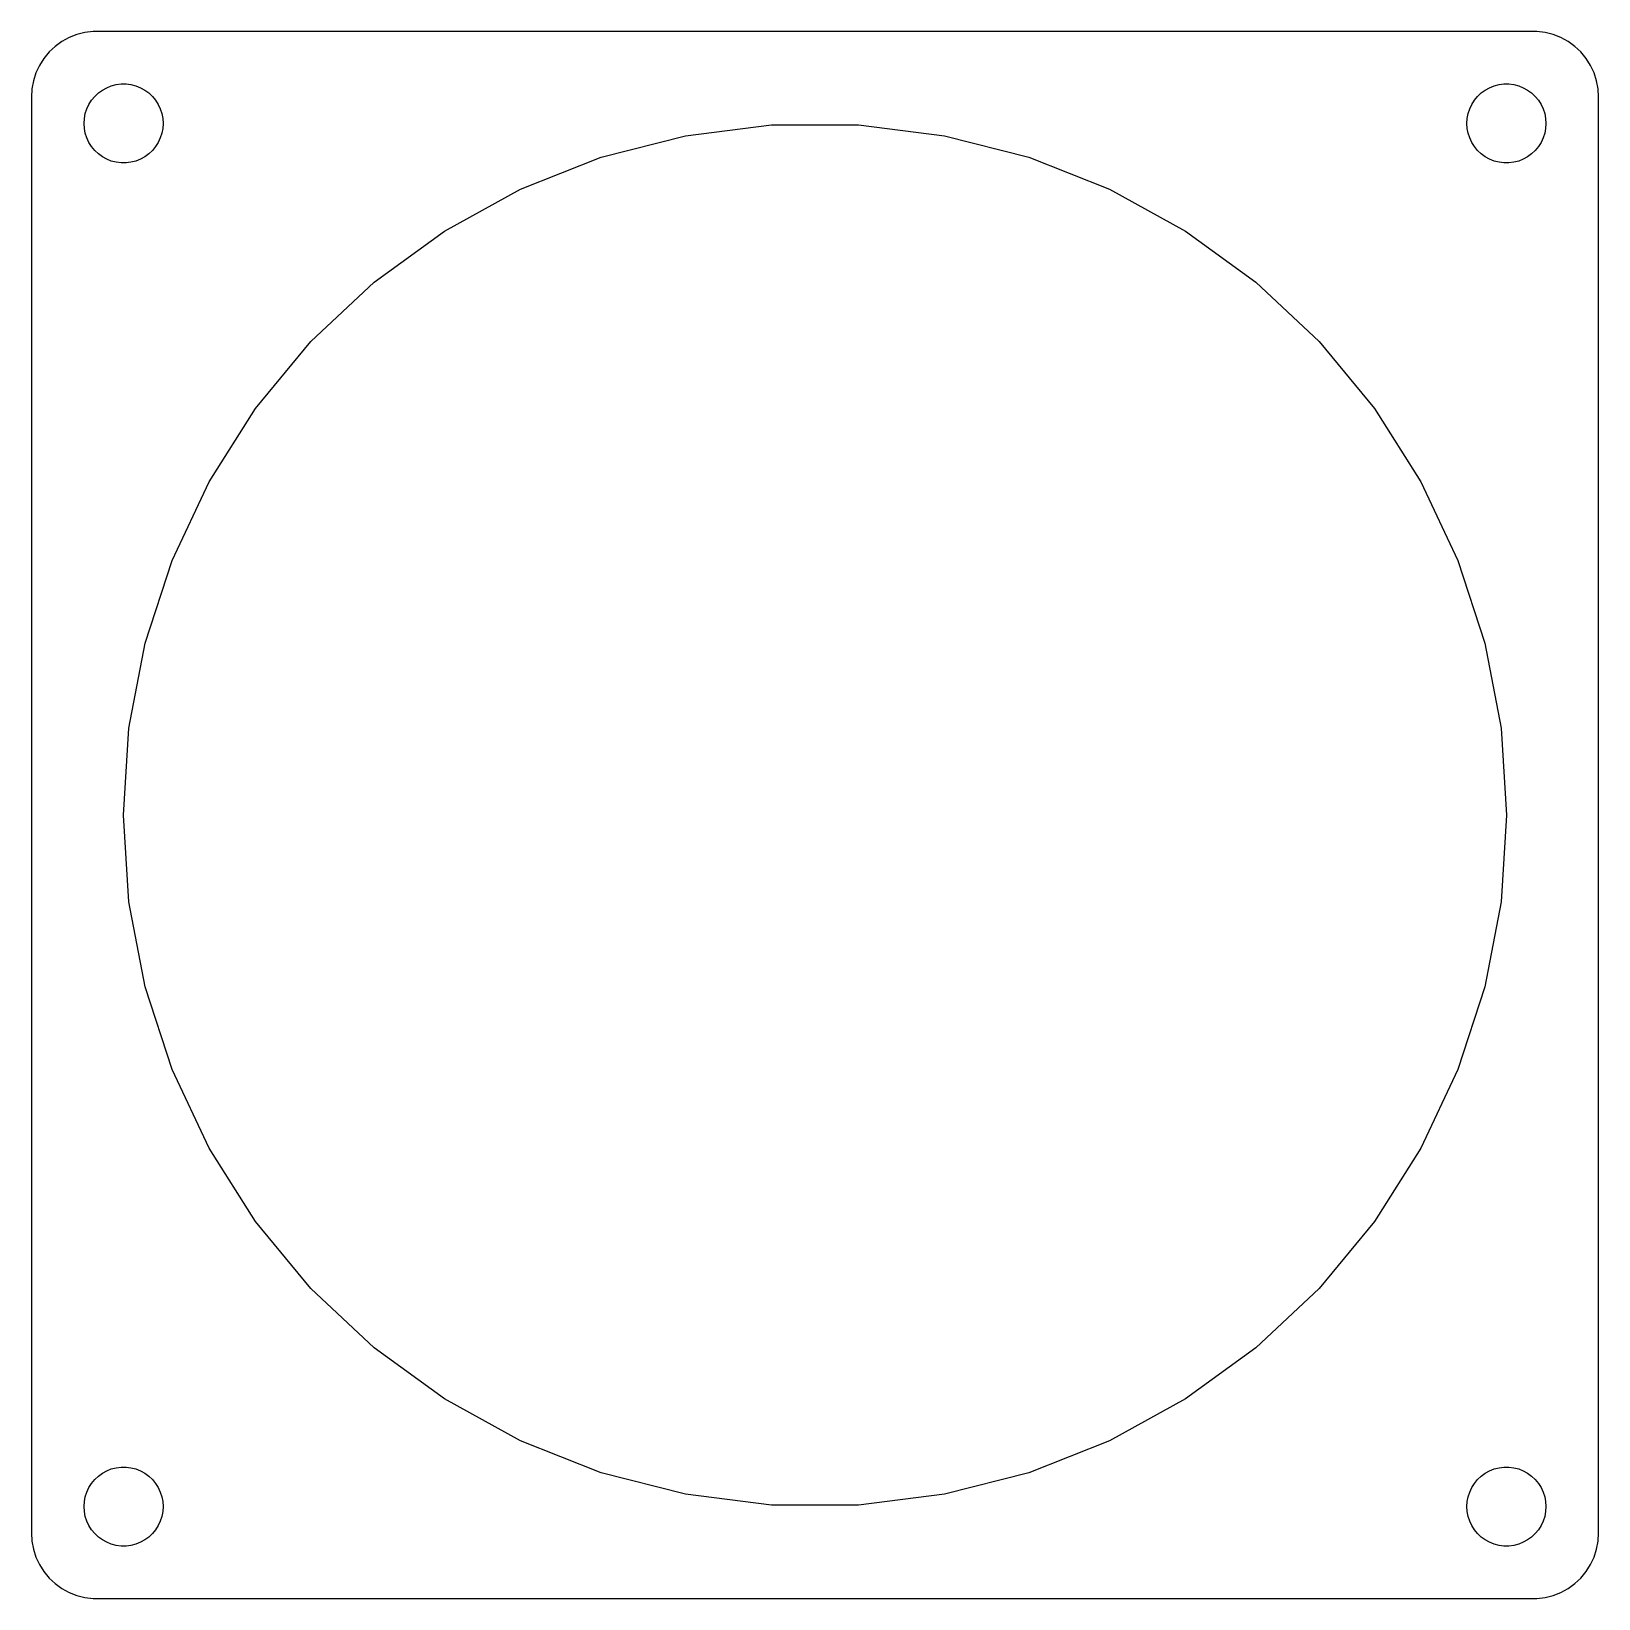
# Model space of a CAD drawing. Header units: metres. Extents: x -60 to 60, y -59 to 59.
import ezdxf

# ---------------------------------------------------------------- set-up
doc = ezdxf.new("R2010")
doc.units = ezdxf.units.M

msp = doc.modelspace()

# ---------------------------------------------------------------- linework, layer by layer
for p, q in [((-57.6871, 58.3526), (-58.1448, 57.9227)), ((-57.1791, 58.7216), (-57.6871, 58.3526)), ((-56.6289, 59.0241), (-57.1791, 58.7216)), ((-56.0451, 59.2553), (-56.6289, 59.0241)), ((-55.4369, 59.4114), (-56.0451, 59.2553)), ((-54.8139, 59.4901), (-55.4369, 59.4114)), ((54.8139, 59.4901), (-54.8139, 59.4901)), ((55.4369, 59.4114), (54.8139, 59.4901)), ((56.0451, 59.2553), (55.4369, 59.4114)), ((56.6289, 59.0241), (56.0451, 59.2553)), ((57.1791, 58.7216), (56.6289, 59.0241)), ((57.6871, 58.3526), (57.1791, 58.7216)), ((58.1448, 57.9227), (57.6871, 58.3526)), ((-58.5451, 57.4389), (-58.8815, 56.9088)), ((-58.1448, 57.9227), (-58.5451, 57.4389)), ((58.5451, 57.4389), (58.1448, 57.9227)), ((58.8815, 56.9088), (58.5451, 57.4389)), ((-59.1489, 56.3406), (-59.3429, 55.7434)), ((-58.8815, 56.9088), (-59.1489, 56.3406)), ((59.1489, 56.3406), (58.8815, 56.9088)), ((59.3429, 55.7434), (59.1489, 56.3406)), ((-59.4606, 55.1267), (-59.5, 54.5)), ((-59.3429, 55.7434), (-59.4606, 55.1267)), ((-54.6869, 54.5536), (-54.4123, 54.8115)), ((-54.4123, 54.8115), (-54.1075, 55.033)), ((-54.1075, 55.033), (-53.7773, 55.2145)), ((-53.7773, 55.2145), (-53.427, 55.3532)), ((-53.427, 55.3532), (-53.0621, 55.4469)), ((-53.0621, 55.4469), (-52.6884, 55.4941)), ((-52.6884, 55.4941), (-52.3116, 55.4941)), ((-52.3116, 55.4941), (-51.9379, 55.4469)), ((-51.9379, 55.4469), (-51.5729, 55.3532)), ((-51.5729, 55.3532), (-51.2227, 55.2145)), ((-51.2227, 55.2145), (-50.8925, 55.033)), ((-50.8925, 55.033), (-50.5877, 54.8115)), ((-50.5877, 54.8115), (-50.3131, 54.5536)), ((50.3131, 54.5536), (50.5877, 54.8115)), ((50.5877, 54.8115), (50.8925, 55.033)), ((50.8925, 55.033), (51.2227, 55.2145)), ((51.2227, 55.2145), (51.5729, 55.3532)), ((51.5729, 55.3532), (51.9379, 55.4469)), ((51.9379, 55.4469), (52.3116, 55.4941)), ((52.3116, 55.4941), (52.6884, 55.4941)), ((52.6884, 55.4941), (53.0621, 55.4469)), ((53.0621, 55.4469), (53.427, 55.3532)), ((53.427, 55.3532), (53.7773, 55.2145)), ((53.7773, 55.2145), (54.1075, 55.033)), ((54.1075, 55.033), (54.4123, 54.8115)), ((54.4123, 54.8115), (54.6869, 54.5536)), ((59.4606, 55.1267), (59.3429, 55.7434)), ((59.5, 54.5), (59.4606, 55.1267)), ((-59.5, 54.5), (-59.5, -54.5)), ((-55.4057, 53.2461), (-55.2893, 53.6044)), ((-55.2893, 53.6044), (-55.1289, 53.9453)), ((-55.1289, 53.9453), (-54.927, 54.2634)), ((-54.927, 54.2634), (-54.6869, 54.5536)), ((-50.3131, 54.5536), (-50.0729, 54.2634)), ((-50.0729, 54.2634), (-49.8711, 53.9453)), ((-49.8711, 53.9453), (-49.7107, 53.6044)), ((-49.7107, 53.6044), (-49.5942, 53.2461)), ((49.5942, 53.2461), (49.7107, 53.6044)), ((49.7107, 53.6044), (49.8711, 53.9453)), ((49.8711, 53.9453), (50.0729, 54.2634)), ((50.0729, 54.2634), (50.3131, 54.5536)), ((54.6869, 54.5536), (54.927, 54.2634)), ((54.927, 54.2634), (55.1289, 53.9453)), ((55.1289, 53.9453), (55.2893, 53.6044)), ((55.2893, 53.6044), (55.4057, 53.2461)), ((59.5, -54.5), (59.5, 54.5)), ((-55.5, 52.5), (-55.4763, 52.876)), ((-55.4763, 52.124), (-55.5, 52.5)), ((-55.4763, 52.876), (-55.4057, 53.2461)), ((-49.5942, 53.2461), (-49.5237, 52.876)), ((-49.5237, 52.876), (-49.5, 52.5)), ((-49.5, 52.5), (-49.5237, 52.124)), ((-9.8375, 51.5701), (-3.2965, 52.3964)), ((-3.2965, 52.3964), (3.2965, 52.3964)), ((3.2965, 52.3964), (9.8375, 51.5701)), ((49.5, 52.5), (49.5237, 52.876)), ((49.5237, 52.124), (49.5, 52.5)), ((49.5237, 52.876), (49.5942, 53.2461)), ((55.4057, 53.2461), (55.4763, 52.876)), ((55.4763, 52.876), (55.5, 52.5)), ((55.5, 52.5), (55.4763, 52.124)), ((-55.4057, 51.7539), (-55.4763, 52.124)), ((-55.2893, 51.3956), (-55.4057, 51.7539)), ((-55.1289, 51.0547), (-55.2893, 51.3956)), ((-49.7107, 51.3956), (-49.8711, 51.0547)), ((-49.5942, 51.7539), (-49.7107, 51.3956)), ((-49.5237, 52.124), (-49.5942, 51.7539)), ((-16.2234, 49.9305), (-9.8375, 51.5701)), ((9.8375, 51.5701), (16.2234, 49.9305)), ((49.5942, 51.7539), (49.5237, 52.124)), ((49.7107, 51.3956), (49.5942, 51.7539)), ((49.8711, 51.0547), (49.7107, 51.3956)), ((55.2893, 51.3956), (55.1289, 51.0547)), ((55.4057, 51.7539), (55.2893, 51.3956)), ((55.4763, 52.124), (55.4057, 51.7539)), ((-54.927, 50.7366), (-55.1289, 51.0547)), ((-54.6869, 50.4464), (-54.927, 50.7366)), ((-54.4123, 50.1885), (-54.6869, 50.4464)), ((-54.1075, 49.967), (-54.4123, 50.1885)), ((-50.5877, 50.1885), (-50.8925, 49.967)), ((-50.3131, 50.4464), (-50.5877, 50.1885)), ((-50.0729, 50.7366), (-50.3131, 50.4464)), ((-49.8711, 51.0547), (-50.0729, 50.7366)), ((50.0729, 50.7366), (49.8711, 51.0547)), ((50.3131, 50.4464), (50.0729, 50.7366)), ((50.5877, 50.1885), (50.3131, 50.4464)), ((50.8925, 49.967), (50.5877, 50.1885)), ((54.4123, 50.1885), (54.1075, 49.967)), ((54.6869, 50.4464), (54.4123, 50.1885)), ((54.927, 50.7366), (54.6869, 50.4464)), ((55.1289, 51.0547), (54.927, 50.7366)), ((-53.7773, 49.7855), (-54.1075, 49.967)), ((-53.427, 49.6468), (-53.7773, 49.7855)), ((-53.0621, 49.5531), (-53.427, 49.6468)), ((-52.6884, 49.5059), (-53.0621, 49.5531)), ((-52.3116, 49.5059), (-52.6884, 49.5059)), ((-51.9379, 49.5531), (-52.3116, 49.5059)), ((-51.5729, 49.6468), (-51.9379, 49.5531)), ((-51.2227, 49.7855), (-51.5729, 49.6468)), ((-50.8925, 49.967), (-51.2227, 49.7855)), ((-22.3534, 47.5034), (-16.2234, 49.9305)), ((16.2234, 49.9305), (22.3534, 47.5034)), ((51.2227, 49.7855), (50.8925, 49.967)), ((51.5729, 49.6468), (51.2227, 49.7855)), ((51.9379, 49.5531), (51.5729, 49.6468)), ((52.3116, 49.5059), (51.9379, 49.5531)), ((52.6884, 49.5059), (52.3116, 49.5059)), ((53.0621, 49.5531), (52.6884, 49.5059)), ((53.427, 49.6468), (53.0621, 49.5531)), ((53.7773, 49.7855), (53.427, 49.6468)), ((54.1075, 49.967), (53.7773, 49.7855)), ((-28.1309, 44.3272), (-22.3534, 47.5034)), ((22.3534, 47.5034), (28.1309, 44.3272)), ((-33.4648, 40.4519), (-28.1309, 44.3272)), ((28.1309, 44.3272), (33.4648, 40.4519)), ((-38.2708, 35.9387), (-33.4648, 40.4519)), ((33.4648, 40.4519), (38.2708, 35.9387)), ((-42.4734, 30.8587), (-38.2708, 35.9387)), ((38.2708, 35.9387), (42.4734, 30.8587)), ((-46.0061, 25.2921), (-42.4734, 30.8587)), ((42.4734, 30.8587), (46.0061, 25.2921)), ((-48.8133, 19.3265), (-46.0061, 25.2921)), ((46.0061, 25.2921), (48.8133, 19.3265)), ((-50.8506, 13.0562), (-48.8133, 19.3265)), ((48.8133, 19.3265), (50.8506, 13.0562)), ((-52.086, 6.58), (-50.8506, 13.0562)), ((50.8506, 13.0562), (52.086, 6.58)), ((-52.5, 0), (-52.086, 6.58)), ((52.086, 6.58), (52.5, 0)), ((-52.086, -6.58), (-52.5, 0)), ((52.5, 0), (52.086, -6.58)), ((-50.8506, -13.0562), (-52.086, -6.58)), ((52.086, -6.58), (50.8506, -13.0562)), ((-48.8133, -19.3265), (-50.8506, -13.0562)), ((50.8506, -13.0562), (48.8133, -19.3265)), ((-46.0061, -25.2921), (-48.8133, -19.3265)), ((48.8133, -19.3265), (46.0061, -25.2921)), ((-42.4734, -30.8587), (-46.0061, -25.2921)), ((46.0061, -25.2921), (42.4734, -30.8587)), ((-38.2708, -35.9387), (-42.4734, -30.8587)), ((42.4734, -30.8587), (38.2708, -35.9387)), ((-33.4648, -40.4519), (-38.2708, -35.9387)), ((38.2708, -35.9387), (33.4648, -40.4519)), ((-28.1309, -44.3272), (-33.4648, -40.4519)), ((33.4648, -40.4519), (28.1309, -44.3272)), ((-22.3534, -47.5034), (-28.1309, -44.3272)), ((28.1309, -44.3272), (22.3534, -47.5034)), ((-16.2234, -49.9305), (-22.3534, -47.5034)), ((22.3534, -47.5034), (16.2234, -49.9305)), ((-54.4123, -50.1885), (-54.1075, -49.967)), ((-54.1075, -49.967), (-53.7773, -49.7855)), ((-53.7773, -49.7855), (-53.427, -49.6468)), ((-53.427, -49.6468), (-53.0621, -49.5531)), ((-53.0621, -49.5531), (-52.6884, -49.5059)), ((-52.6884, -49.5059), (-52.3116, -49.5059)), ((-52.3116, -49.5059), (-51.9379, -49.5531)), ((-51.9379, -49.5531), (-51.5729, -49.6468)), ((-51.5729, -49.6468), (-51.2227, -49.7855)), ((-51.2227, -49.7855), (-50.8925, -49.967)), ((-50.8925, -49.967), (-50.5877, -50.1885)), ((-9.8375, -51.5701), (-16.2234, -49.9305)), ((16.2234, -49.9305), (9.8375, -51.5701)), ((50.5877, -50.1885), (50.8925, -49.967)), ((50.8925, -49.967), (51.2227, -49.7855)), ((51.2227, -49.7855), (51.5729, -49.6468)), ((51.5729, -49.6468), (51.9379, -49.5531)), ((51.9379, -49.5531), (52.3116, -49.5059)), ((52.3116, -49.5059), (52.6884, -49.5059)), ((52.6884, -49.5059), (53.0621, -49.5531)), ((53.0621, -49.5531), (53.427, -49.6468)), ((53.427, -49.6468), (53.7773, -49.7855)), ((53.7773, -49.7855), (54.1075, -49.967)), ((54.1075, -49.967), (54.4123, -50.1885)), ((-55.2893, -51.3956), (-55.1289, -51.0547)), ((-55.1289, -51.0547), (-54.927, -50.7366)), ((-54.927, -50.7366), (-54.6869, -50.4464)), ((-54.6869, -50.4464), (-54.4123, -50.1885)), ((-50.5877, -50.1885), (-50.3131, -50.4464)), ((-50.3131, -50.4464), (-50.0729, -50.7366)), ((-50.0729, -50.7366), (-49.8711, -51.0547)), ((-49.8711, -51.0547), (-49.7107, -51.3956)), ((49.7107, -51.3956), (49.8711, -51.0547)), ((49.8711, -51.0547), (50.0729, -50.7366)), ((50.0729, -50.7366), (50.3131, -50.4464)), ((50.3131, -50.4464), (50.5877, -50.1885)), ((54.4123, -50.1885), (54.6869, -50.4464)), ((54.6869, -50.4464), (54.927, -50.7366)), ((54.927, -50.7366), (55.1289, -51.0547)), ((55.1289, -51.0547), (55.2893, -51.3956)), ((-55.5, -52.5), (-55.4763, -52.124)), ((-55.4763, -52.124), (-55.4057, -51.7539)), ((-55.4057, -51.7539), (-55.2893, -51.3956)), ((-49.7107, -51.3956), (-49.5942, -51.7539)), ((-49.5942, -51.7539), (-49.5237, -52.124)), ((-49.5237, -52.124), (-49.5, -52.5)), ((-3.2965, -52.3964), (-9.8375, -51.5701)), ((9.8375, -51.5701), (3.2965, -52.3964)), ((49.5, -52.5), (49.5237, -52.124)), ((49.5237, -52.124), (49.5942, -51.7539)), ((49.5942, -51.7539), (49.7107, -51.3956)), ((55.2893, -51.3956), (55.4057, -51.7539)), ((55.4057, -51.7539), (55.4763, -52.124)), ((55.4763, -52.124), (55.5, -52.5)), ((-55.4763, -52.876), (-55.5, -52.5)), ((-55.4057, -53.2461), (-55.4763, -52.876)), ((-55.2893, -53.6044), (-55.4057, -53.2461)), ((-49.5942, -53.2461), (-49.7107, -53.6044)), ((-49.5237, -52.876), (-49.5942, -53.2461)), ((-49.5, -52.5), (-49.5237, -52.876)), ((3.2965, -52.3964), (-3.2965, -52.3964)), ((49.5237, -52.876), (49.5, -52.5)), ((49.5942, -53.2461), (49.5237, -52.876)), ((49.7107, -53.6044), (49.5942, -53.2461)), ((55.4057, -53.2461), (55.2893, -53.6044)), ((55.4763, -52.876), (55.4057, -53.2461)), ((55.5, -52.5), (55.4763, -52.876)), ((-59.5, -54.5), (-59.4606, -55.1267)), ((-55.1289, -53.9453), (-55.2893, -53.6044)), ((-54.927, -54.2634), (-55.1289, -53.9453)), ((-54.6869, -54.5536), (-54.927, -54.2634)), ((-54.4123, -54.8115), (-54.6869, -54.5536)), ((-50.3131, -54.5536), (-50.5877, -54.8115)), ((-50.0729, -54.2634), (-50.3131, -54.5536)), ((-49.8711, -53.9453), (-50.0729, -54.2634)), ((-49.7107, -53.6044), (-49.8711, -53.9453)), ((49.8711, -53.9453), (49.7107, -53.6044)), ((50.0729, -54.2634), (49.8711, -53.9453)), ((50.3131, -54.5536), (50.0729, -54.2634)), ((50.5877, -54.8115), (50.3131, -54.5536)), ((54.6869, -54.5536), (54.4123, -54.8115)), ((54.927, -54.2634), (54.6869, -54.5536)), ((55.1289, -53.9453), (54.927, -54.2634)), ((55.2893, -53.6044), (55.1289, -53.9453)), ((59.4606, -55.1267), (59.5, -54.5)), ((-59.4606, -55.1267), (-59.3429, -55.7434)), ((-59.3429, -55.7434), (-59.1489, -56.3406)), ((-54.1075, -55.033), (-54.4123, -54.8115)), ((-53.7773, -55.2145), (-54.1075, -55.033)), ((-53.427, -55.3532), (-53.7773, -55.2145)), ((-53.0621, -55.4469), (-53.427, -55.3532)), ((-52.6884, -55.4941), (-53.0621, -55.4469)), ((-52.3116, -55.4941), (-52.6884, -55.4941)), ((-51.9379, -55.4469), (-52.3116, -55.4941)), ((-51.5729, -55.3532), (-51.9379, -55.4469)), ((-51.2227, -55.2145), (-51.5729, -55.3532)), ((-50.8925, -55.033), (-51.2227, -55.2145)), ((-50.5877, -54.8115), (-50.8925, -55.033)), ((50.8925, -55.033), (50.5877, -54.8115)), ((51.2227, -55.2145), (50.8925, -55.033)), ((51.5729, -55.3532), (51.2227, -55.2145)), ((51.9379, -55.4469), (51.5729, -55.3532)), ((52.3116, -55.4941), (51.9379, -55.4469)), ((52.6884, -55.4941), (52.3116, -55.4941)), ((53.0621, -55.4469), (52.6884, -55.4941)), ((53.427, -55.3532), (53.0621, -55.4469)), ((53.7773, -55.2145), (53.427, -55.3532)), ((54.1075, -55.033), (53.7773, -55.2145)), ((54.4123, -54.8115), (54.1075, -55.033)), ((59.1489, -56.3406), (59.3429, -55.7434)), ((59.3429, -55.7434), (59.4606, -55.1267)), ((-59.1489, -56.3406), (-58.8815, -56.9088)), ((-58.8815, -56.9088), (-58.5451, -57.4389)), ((58.5451, -57.4389), (58.8815, -56.9088)), ((58.8815, -56.9088), (59.1489, -56.3406)), ((-58.5451, -57.4389), (-58.1448, -57.9227)), ((-58.1448, -57.9227), (-57.6871, -58.3526)), ((57.6871, -58.3526), (58.1448, -57.9227)), ((58.1448, -57.9227), (58.5451, -57.4389)), ((-57.6871, -58.3526), (-57.1791, -58.7216)), ((-57.1791, -58.7216), (-56.6289, -59.0241)), ((-56.6289, -59.0241), (-56.0451, -59.2553)), ((-56.0451, -59.2553), (-55.4369, -59.4114)), ((-55.4369, -59.4114), (-54.8139, -59.4901)), ((-54.8139, -59.4901), (54.8139, -59.4901)), ((54.8139, -59.4901), (55.4369, -59.4114)), ((55.4369, -59.4114), (56.0451, -59.2553)), ((56.0451, -59.2553), (56.6289, -59.0241)), ((56.6289, -59.0241), (57.1791, -58.7216)), ((57.1791, -58.7216), (57.6871, -58.3526))]:
    msp.add_line(p, q)

doc.saveas('drawing.dxf')
